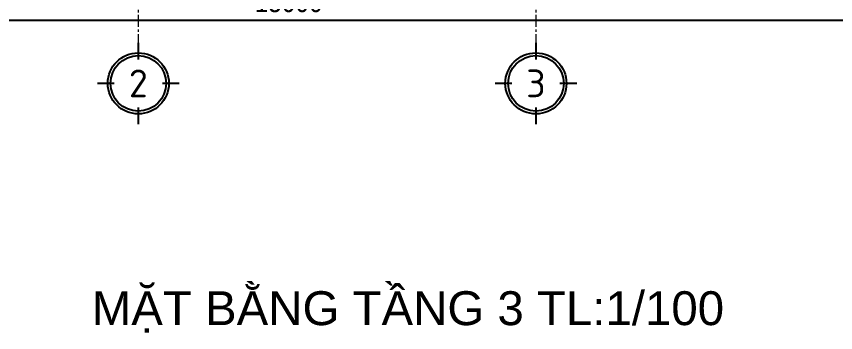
# Model space of a CAD drawing. Header units: inches. Extents: x 236662 to 497023, y -248575 to 81795.
# Drawn here: x 296437 to 304885, y -39787 to -36522 of the extents above; entities that cross this region are included whole.
import ezdxf
from ezdxf.enums import TextEntityAlignment as Align

# ---------------------------------------------------------------- set-up
doc = ezdxf.new("R2010")
doc.units = ezdxf.units.IN
doc.header["$LTSCALE"] = 10
doc.header["$MEASUREMENT"] = 0
doc.linetypes.add('CENTER', pattern=[2, 1.25, -0.25, 0.25, -0.25])
for name, color, linetype in [('01. HP_TEXT', 9, 'Continuous'), ('07. HP_KY HIEU @ 1', 43, 'Continuous'), ('08. HP_DIM', 118, 'Continuous'), ('TEXT', 2, 'Continuous')]:
    doc.layers.add(name, color=color, linetype=linetype)
doc.layers.add('05. HP_TRUC', color=251, linetype='CENTER', lineweight=5)
doc.styles.add('ISOCP50', font='isocpeur.ttf')
doc.styles.add('TEXT (none)', font='arial.ttf')
doc.styles.add('text2', font='VHELVCN.TTF')
doc.dimstyles.new('AL-100', dxfattribs={"dimtxt": 220, "dimasz": 150, "dimexe": 150, "dimexo": 150, "dimgap": 80, "dimtad": 1, "dimdec": 0, "dimzin": 9, "dimtxsty": 'text2', "dimblk": 'ARCHTICK', "dimcen": 1, "dimdle": 150, "dimclrd": 256, "dimclre": 256, "dimclrt": 7, "dimadec": 0, "dimazin": 0, "dimtfac": 1, "dimtdec": 0, "dimtix": 1, "dimtmove": 2, "dimatfit": 3, "dimldrblk": 'ARCHTICK', "dimfxl": 1, "dimtolj": 1, "dimtzin": 0, "dimlwd": -1, "dimlwe": -1, "dimarcsym": 0})

# ---------------------------------------------------------------- blocks, each defined once
blk = doc.blocks.new('_ArchTick')
at = {"color": 0, "linetype": 'ByBlock', "const_width": 0.15}
blk.add_lwpolyline([(-0.5, -0.5), (0.5, 0.5)], dxfattribs=at)
blk = doc.blocks.new('*D125')
at = {"layer": '08. HP_DIM', "transparency": 16777216}
for p, q in [((292244.5032326232, -35389.22710540956), (292244.5032326232, -36712.14183849304)), ((307244.5032326232, -35389.22710540956), (307244.5032326232, -36712.14183849304)), ((292094.5032326232, -36562.14183849304), (307394.5032326232, -36562.14183849304))]:
    blk.add_line(p, q, dxfattribs=at)
at = {"layer": 'Defpoints', "color": 0, "transparency": 16777216}
for p in [(292244.5032326232, -35239.22710540956), (307244.5032326232, -35239.22710540956), (307244.5032326232, -36562.14183849304)]:
    blk.add_point(p, dxfattribs=at)
at = {"layer": '08. HP_DIM', "transparency": 16777216, "xscale": 150, "yscale": 150, "zscale": 150, "rotation": 180}
blk.add_blockref('_ArchTick', (292244.5032326232, -36562.14183849304), dxfattribs=at)
at = {"layer": '08. HP_DIM', "transparency": 16777216, "xscale": 150, "yscale": 150, "zscale": 150}
blk.add_blockref('_ArchTick', (307244.5032326232, -36562.14183849304), dxfattribs=at)
at = {"layer": '08. HP_DIM', "color": 7, "transparency": 16777216, "insert": (299244.5032326173, -36369.79517182638), "char_height": 220, "attachment_point": 5, "style": 'text2'}
blk.add_mtext('\\A1;15000', dxfattribs=at)
blk = doc.blocks.new('grid test1')
at = {"ltscale": 20}
for p, q in [((-7.275957614183426e-12, 440.0000000133296), (-7.275957614183426e-12, 260)), ((-260.0000000000073, 0), (-440.0000000133296, 0)), ((440.0000000133223, 0), (259.9999999999927, 0)), ((-7.275957614183426e-12, -260), (-7.275957614183426e-12, -440.0000000133223))]:
    blk.add_line(p, q, dxfattribs=at)
at = {"color": 251, "ltscale": 20, "true_color": 0x636466}
for radius in [330, 300]:
    blk.add_circle((-7.275957614183426e-12, 0), radius, dxfattribs=at)
at = {"layer": '01. HP_TEXT', "color": 2, "ltscale": 20, "true_color": 0xf1eb1f, "style": 'ISOCP50'}
blk.add_attdef('GRID', text='', height=300, dxfattribs=at).set_placement((-36.88435230051255, 0.310871269350173), align=Align.MIDDLE_CENTER)
blk = doc.blocks.new('zcsadsdasd3')
at = {"layer": '05. HP_TRUC', "ltscale": 10}
for p, q in [((-9550, 4933.409762228832), (-9550, -1554.212249578624)), ((-5450, 4933.409762228832), (-5450, -1554.212249578624))]:
    blk.add_line(p, q, dxfattribs=at)
at = {"layer": '07. HP_KY HIEU @ 1', "ltscale": 20}
ref = blk.add_blockref('grid test1', (-9550, -1974.632249660201), dxfattribs=dict(at, xscale=0.9555000001564621, yscale=0.9555000001564621, zscale=0.9555000001564621))
ref.add_attrib('GRID', '2', dxfattribs={"layer": 'TEXT', "ltscale": 20, "height": 286.65, "style": 'ISOCP50'}).set_placement((-9550, -1974.632249660201), align=Align.MIDDLE_CENTER)
ref = blk.add_blockref('grid test1', (-5450, -1974.632249660201), dxfattribs=dict(at, xscale=0.9555000001564621, yscale=0.9555000001564621, zscale=0.9555000001564621))
ref.add_attrib('GRID', '3', dxfattribs={"layer": 'TEXT', "ltscale": 20, "height": 286.65, "style": 'ISOCP50'}).set_placement((-5450, -1974.632249660201), align=Align.MIDDLE_CENTER)
blk = doc.blocks.new('*D1326')
at = {"layer": '08. HP_DIM', "transparency": 16777216}
for p, q in [((-15000, -3750), (-15000, -5072.914733083511)), ((-9.184850993605149e-15, -3750), (-9.019001566438501e-14, -5072.914733083511)), ((-15150, -4922.914733083511), (149.9999999999999, -4922.914733083511))]:
    blk.add_line(p, q, dxfattribs=at)
at = {"layer": 'Defpoints', "color": 0, "transparency": 16777216}
for p in [(-15000, -3600), (0, -3600), (-8.100516467077986e-14, -4922.914733083511)]:
    blk.add_point(p, dxfattribs=at)
at = {"layer": '08. HP_DIM', "transparency": 16777216, "xscale": 150, "yscale": 150, "zscale": 150, "rotation": 180}
blk.add_blockref('_ArchTick', (-15000, -4922.914733083511), dxfattribs=at)
at = {"layer": '08. HP_DIM', "transparency": 16777216, "xscale": 150, "yscale": 150, "zscale": 150}
blk.add_blockref('_ArchTick', (-8.100516467077986e-14, -4922.914733083511), dxfattribs=at)
at = {"layer": '08. HP_DIM', "color": 7, "transparency": 16777216, "insert": (-8000.000000005879, -4730.568066416832), "char_height": 220, "attachment_point": 5, "style": 'text2'}
blk.add_mtext('\\A1;15000', dxfattribs=at)
blk = doc.blocks.new('mb tang 3')
at = {"layer": '08. HP_DIM'}
dim = blk.add_linear_dim(base=(-8.100516467077986e-14, -4922.914733083511), p1=(-15000, -3600), p2=(0, -3600), dimstyle='AL-100', dxfattribs=at)
dim.commit()
dim.dimension.update_dxf_attribs({"geometry": '*D1326', "text_midpoint": (-8000.000000005879, -4730.568066416832), "dimtype": 128})

msp = doc.modelspace()

# ---------------------------------------------------------------- block references
msp.add_blockref('mb tang 3', (307244.5032326232, -31639.22710540956))
at = {"layer": '08. HP_DIM'}
msp.add_blockref('zcsadsdasd3', (307244.5032326232, -35239.22710540955), dxfattribs=at)

# ---------------------------------------------------------------- texts
at = {"layer": '01. HP_TEXT', "style": 'TEXT (none)'}
msp.add_text('MẶT BẰNG TẦNG 3 TL:1/100', height=350, dxfattribs=at).set_placement((297214.6976239078, -39709.8509068582))

# ---------------------------------------------------------------- dimensions: what is measured, and where the dimension line sits
at = {"layer": '08. HP_DIM'}
dim = msp.add_linear_dim(base=(307244.5032326232, -36562.14183849304), p1=(292244.5032326232, -35239.22710540956), p2=(307244.5032326232, -35239.22710540956), dimstyle='AL-100', dxfattribs=at)
dim.commit()
dim.dimension.update_dxf_attribs({"geometry": '*D125', "text_midpoint": (299244.5032326173, -36369.79517182638), "dimtype": 160})

doc.saveas('drawing.dxf')
